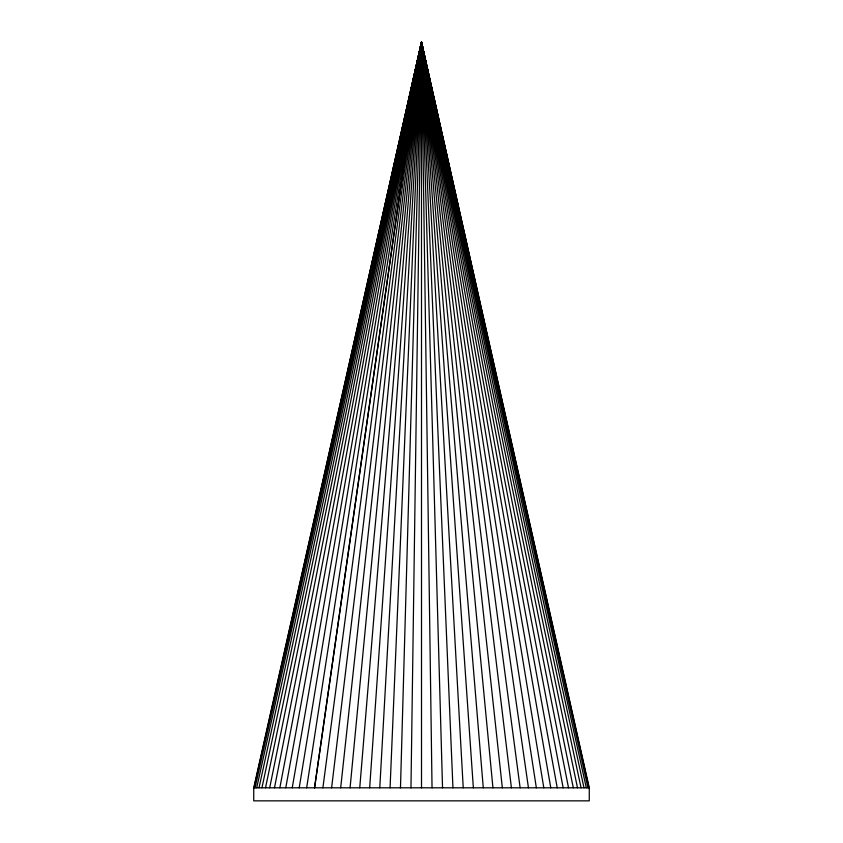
<?xml version="1.0" encoding="UTF-8"?>
<svg xmlns="http://www.w3.org/2000/svg" width="843" height="843" viewBox="0 0 843 843"><rect width="100%" height="100%" fill="white"/><g stroke="black" fill="none" stroke-linecap="round" stroke-linejoin="round"><path stroke-width="1.26" d="M421.5 44.784L421.5 42.15L589.268 787.805L589.268 800.85L253.732 800.85L253.732 787.805L421.5 42.15L588.941 787.805M410.973 787.805L421.5 42.15L587.95 787.805M400.478 787.805L421.5 42.15L586.306 787.805M390.067 787.805L421.5 42.15L583.999 787.805M379.782 787.805L421.5 42.15L581.059 787.805M369.666 787.805L421.5 42.15L577.497 787.805M359.75 787.805L421.5 42.15L573.303 787.805M350.077 787.805L421.5 42.15L568.519 787.805M340.677 787.805L421.5 42.15L563.156 787.805M331.605 787.805L421.5 42.15L557.234 787.805M322.89 787.805L421.5 42.15L550.774 787.805M306.662 787.805L421.5 42.15L543.809 787.805M299.202 787.805L421.5 42.15L536.348 787.805M292.236 787.805L421.5 42.15L528.445 787.805M285.777 787.805L421.5 42.15L422.438 48.673M279.844 787.805L421.5 42.15L520.12 787.805M274.481 787.805L421.5 42.15L511.406 787.805M269.697 787.805L421.5 42.15L502.333 787.805M265.513 787.805L421.5 42.15L492.944 787.805M261.941 787.805L421.5 42.15L483.271 787.805M259.001 787.805L421.5 42.15L473.355 787.805M256.704 787.805L421.5 42.15L463.228 787.805M255.05 787.805L421.5 42.15L452.944 787.805M254.059 787.805L421.5 42.15L442.533 787.805M253.732 787.805L589.268 787.805M432.037 787.805L421.5 42.15L314.555 787.805L421.5 42.15L421.511 787.805"/></g></svg>
